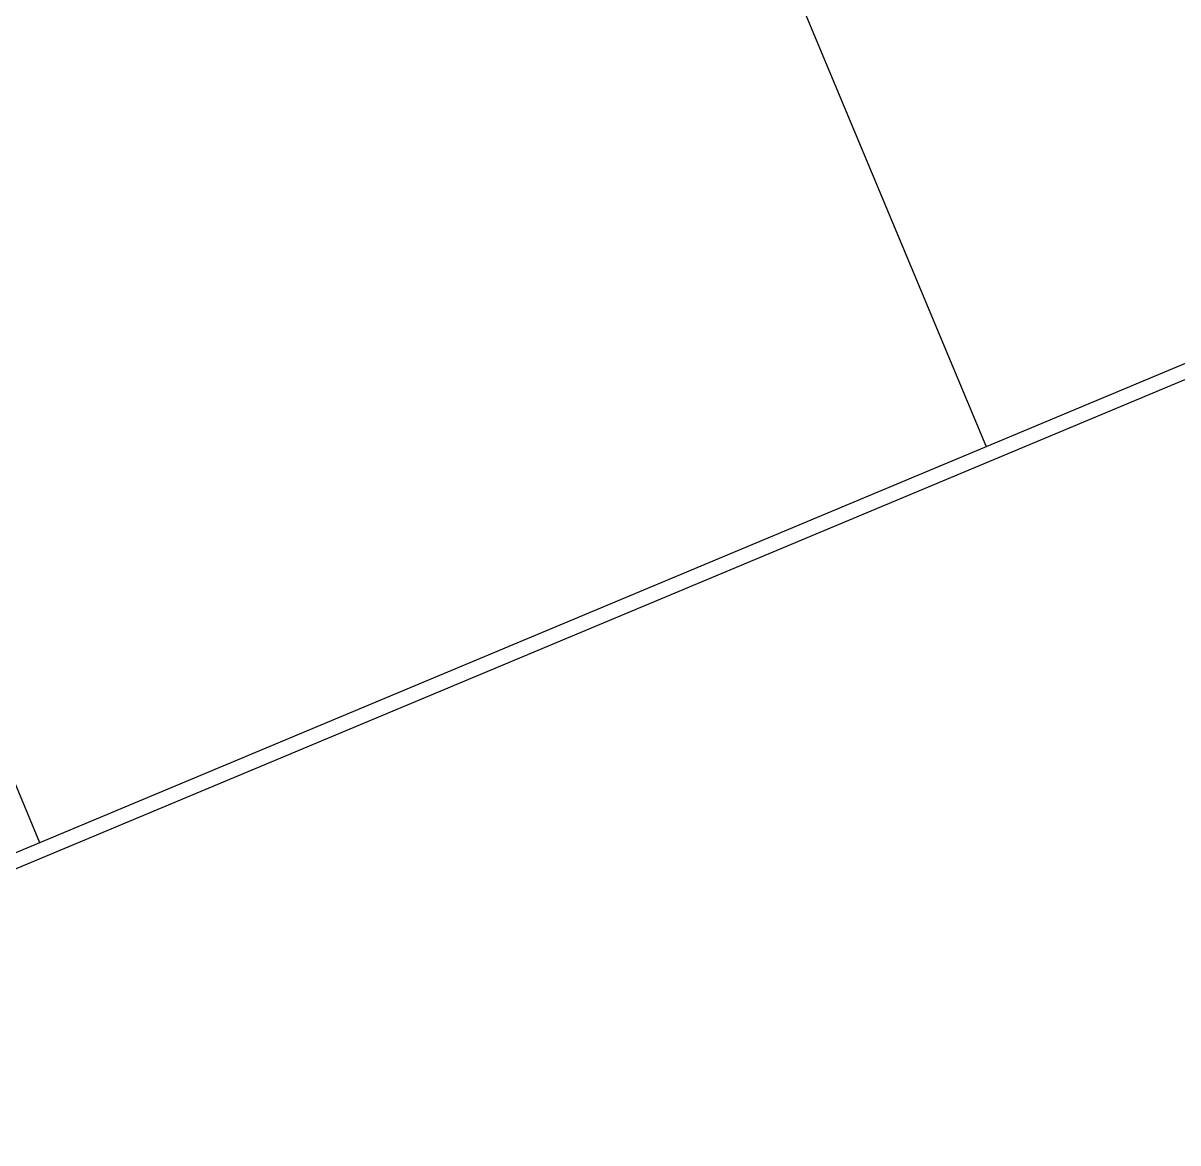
# Model space of a CAD drawing. Header units: millimetres. Extents: x 768159 to 833032, y -1374957 to -1225629.
# Drawn here: x 791058 to 792605, y -1325592 to -1324093 of the extents above; entities that cross this region are included whole.
import ezdxf
from ezdxf.xclip import XClip

# ---------------------------------------------------------------- set-up
doc = ezdxf.new("R2010")
doc.units = ezdxf.units.MM
doc.header["$LTSCALE"] = 10
doc.header["$MEASUREMENT"] = 0
doc.header["$XCLIPFRAME"] = 0
doc.layers.add('I—平顶—分格线', color=8, linetype='Continuous')
doc.layers.add('I—平顶—造型', color=122, linetype='Continuous')

# ---------------------------------------------------------------- blocks, each defined once
blk = doc.blocks.new('4560')
at = {"layer": 'I—平顶—分格线', "color": 1}
blk.add_circle((-2960, -950), 3, dxfattribs=at)
blk = doc.blocks.new('30-1')
at = {"layer": 'I—平顶—分格线'}
for centre in [(-155, -205.6), (-125, -205.6), (-230, -235.6), (-200, -235.6), (-170, -235.6), (-140, -235.6), (-110, -235.6), (-305, -265.6), (-275, -265.6), (-245, -265.6), (-215, -265.6), (-185, -265.6), (-155, -265.6), (-125, -265.6), (-95, -265.6), (-380, -295.6), (-350, -295.6), (-320, -295.6), (-290, -295.6), (-260, -295.6), (-230, -295.6), (-200, -295.6), (-170, -295.6), (-140, -295.6), (-110, -295.6), (-80, -295.6), (-455, -325.6), (-425, -325.6), (-395, -325.6), (-365, -325.6), (-335, -325.6), (-305, -325.6), (-275, -325.6), (-245, -325.6), (-215, -325.6), (-185, -325.6), (-155, -325.6), (-125, -325.6), (-95, -325.6), (-65, -325.6), (-530, -355.6), (-500, -355.6), (-470, -355.6), (-440, -355.6), (-410, -355.6), (-380, -355.6), (-350, -355.6), (-320, -355.6), (-290, -355.6), (-260, -355.6), (-230, -355.6), (-200, -355.6), (-170, -355.6), (-140, -355.6), (-110, -355.6), (-80, -355.6), (-50, -355.6), (-605, -385.6), (-575, -385.6), (-545, -385.6), (-515, -385.6), (-485, -385.6), (-455, -385.6), (-425, -385.6), (-395, -385.6), (-365, -385.6), (-335, -385.6), (-305, -385.6), (-275, -385.6), (-245, -385.6), (-215, -385.6), (-185, -385.6), (-155, -385.6), (-125, -385.6), (-95, -385.6), (-65, -385.6), (-680, -415.6), (-650, -415.6), (-620, -415.6), (-590, -415.6), (-560, -415.6), (-530, -415.6), (-500, -415.6), (-470, -415.6), (-440, -415.6), (-410, -415.6), (-380, -415.6), (-350, -415.6), (-320, -415.6), (-290, -415.6), (-260, -415.6), (-230, -415.6), (-200, -415.6), (-170, -415.6), (-140, -415.6), (-110, -415.6), (-80, -415.6), (-50, -415.6), (-755, -445.6), (-725, -445.6), (-695, -445.6), (-665, -445.6), (-635, -445.6), (-605, -445.6), (-575, -445.6), (-545, -445.6), (-515, -445.6), (-485, -445.6), (-455, -445.6), (-425, -445.6), (-395, -445.6), (-365, -445.6), (-335, -445.6), (-305, -445.6), (-275, -445.6), (-245, -445.6), (-215, -445.6), (-185, -445.6), (-155, -445.6), (-125, -445.6), (-95, -445.6), (-65, -445.6), (-35, -445.6), (-800, -475.6), (-770, -475.6), (-740, -475.6), (-710, -475.6), (-680, -475.6), (-650, -475.6), (-620, -475.6), (-590, -475.6), (-560, -475.6), (-530, -475.6), (-500, -475.6), (-470, -475.6), (-440, -475.6), (-410, -475.6), (-380, -475.6), (-350, -475.6), (-320, -475.6), (-290, -475.6), (-260, -475.6), (-230, -475.6), (-200, -475.6), (-170, -475.6), (-140, -475.6), (-110, -475.6), (-80, -475.6), (-50, -475.6), (-20, -475.6), (-875, -505.6), (-845, -505.6), (-815, -505.6), (-785, -505.6), (-755, -505.6), (-725, -505.6), (-695, -505.6), (-665, -505.6), (-635, -505.6), (-605, -505.6), (-575, -505.6), (-545, -505.6), (-515, -505.6), (-485, -505.6), (-455, -505.6), (-425, -505.6), (-395, -505.6), (-365, -505.6), (-335, -505.6), (-305, -505.6), (-275, -505.6), (-245, -505.6), (-215, -505.6), (-185, -505.6), (-155, -505.6), (-125, -505.6), (-95, -505.6), (-65, -505.6), (-35, -505.6), (-950, -535.6), (-920, -535.6), (-890, -535.6), (-860, -535.6), (-830, -535.6), (-800, -535.6), (-770, -535.6), (-740, -535.6), (-710, -535.6), (-680, -535.6), (-650, -535.6), (-620, -535.6), (-590, -535.6), (-560, -535.6), (-530, -535.6), (-500, -535.6), (-470, -535.6), (-440, -535.6), (-410, -535.6), (-380, -535.6), (-350, -535.6), (-320, -535.6), (-290, -535.6), (-260, -535.6), (-230, -535.6), (-200, -535.6), (-170, -535.6), (-140, -535.6), (-110, -535.6), (-80, -535.6), (-50, -535.6), (-20, -535.6), (-1385, -565.6), (-1025, -565.6), (-995, -565.6), (-965, -565.6), (-935, -565.6), (-905, -565.6), (-875, -565.6), (-845, -565.6), (-815, -565.6), (-785, -565.6), (-755, -565.6), (-725, -565.6), (-695, -565.6), (-665, -565.6), (-635, -565.6), (-605, -565.6), (-575, -565.6), (-545, -565.6), (-515, -565.6), (-485, -565.6), (-455, -565.6), (-425, -565.6), (-395, -565.6), (-365, -565.6), (-335, -565.6), (-305, -565.6), (-275, -565.6), (-245, -565.6), (-215, -565.6), (-185, -565.6), (-155, -565.6), (-125, -565.6), (-95, -565.6), (-65, -565.6), (-35, -565.6), (-1370, -595.6), (-1100, -595.6), (-1070, -595.6), (-1040, -595.6), (-1010, -595.6), (-980, -595.6), (-950, -595.6), (-920, -595.6), (-890, -595.6), (-860, -595.6), (-830, -595.6), (-800, -595.6), (-770, -595.6), (-740, -595.6), (-710, -595.6), (-680, -595.6), (-650, -595.6), (-620, -595.6), (-590, -595.6), (-560, -595.6), (-530, -595.6), (-500, -595.6), (-470, -595.6), (-440, -595.6), (-410, -595.6), (-380, -595.6), (-350, -595.6), (-320, -595.6), (-290, -595.6), (-260, -595.6), (-230, -595.6), (-200, -595.6), (-170, -595.6), (-140, -595.6), (-110, -595.6), (-80, -595.6), (-50, -595.6), (-20, -595.6), (-1385, -625.6), (-1355, -625.6), (-1175, -625.6), (-1145, -625.6), (-1115, -625.6), (-1085, -625.6), (-1055, -625.6), (-1025, -625.6), (-995, -625.6), (-965, -625.6), (-935, -625.6), (-905, -625.6), (-875, -625.6), (-845, -625.6), (-815, -625.6), (-785, -625.6), (-755, -625.6), (-725, -625.6), (-695, -625.6), (-665, -625.6), (-635, -625.6), (-605, -625.6), (-575, -625.6), (-545, -625.6), (-515, -625.6), (-485, -625.6), (-455, -625.6), (-425, -625.6), (-395, -625.6), (-365, -625.6), (-335, -625.6), (-305, -625.6), (-275, -625.6), (-245, -625.6), (-215, -625.6), (-185, -625.6), (-155, -625.6), (-125, -625.6), (-95, -625.6), (-65, -625.6), (-35, -625.6), (-1370, -655.6), (-1340, -655.6), (-1250, -655.6), (-1220, -655.6), (-1190, -655.6), (-1160, -655.6), (-1130, -655.6), (-1100, -655.6), (-1070, -655.6), (-1040, -655.6), (-1010, -655.6), (-980, -655.6), (-950, -655.6), (-920, -655.6), (-890, -655.6), (-860, -655.6), (-830, -655.6), (-800, -655.6), (-770, -655.6), (-740, -655.6), (-710, -655.6), (-680, -655.6), (-650, -655.6), (-620, -655.6), (-590, -655.6), (-560, -655.6), (-530, -655.6), (-500, -655.6), (-470, -655.6), (-440, -655.6), (-410, -655.6), (-380, -655.6), (-350, -655.6), (-320, -655.6), (-290, -655.6), (-260, -655.6), (-230, -655.6), (-200, -655.6), (-170, -655.6), (-140, -655.6), (-110, -655.6), (-80, -655.6), (-50, -655.6), (-20, -655.6), (-1385, -685.6), (-1355, -685.6), (-1325, -685.6), (-1295, -685.6), (-1265, -685.6), (-1235, -685.6), (-1205, -685.6), (-1175, -685.6), (-1145, -685.6), (-1115, -685.6), (-1085, -685.6), (-1055, -685.6), (-1025, -685.6), (-995, -685.6), (-965, -685.6), (-935, -685.6), (-905, -685.6), (-875, -685.6), (-845, -685.6), (-815, -685.6), (-785, -685.6), (-755, -685.6), (-725, -685.6), (-695, -685.6), (-665, -685.6), (-635, -685.6), (-605, -685.6), (-575, -685.6), (-545, -685.6), (-515, -685.6), (-485, -685.6), (-455, -685.6), (-425, -685.6), (-395, -685.6), (-365, -685.6), (-335, -685.6), (-305, -685.6), (-275, -685.6), (-245, -685.6), (-215, -685.6), (-185, -685.6), (-155, -685.6), (-125, -685.6), (-95, -685.6), (-65, -685.6), (-35, -685.6), (-1370, -715.6), (-1340, -715.6), (-1310, -715.6), (-1280, -715.6), (-1250, -715.6), (-1220, -715.6), (-1190, -715.6), (-1160, -715.6), (-1130, -715.6), (-1100, -715.6), (-1070, -715.6), (-1040, -715.6), (-1010, -715.6), (-980, -715.6), (-950, -715.6), (-920, -715.6), (-890, -715.6), (-860, -715.6), (-830, -715.6), (-800, -715.6), (-770, -715.6), (-740, -715.6), (-710, -715.6), (-680, -715.6), (-650, -715.6), (-620, -715.6), (-590, -715.6), (-560, -715.6), (-530, -715.6), (-500, -715.6), (-470, -715.6), (-440, -715.6), (-410, -715.6), (-380, -715.6), (-350, -715.6), (-320, -715.6), (-290, -715.6), (-260, -715.6), (-230, -715.6), (-200, -715.6), (-170, -715.6), (-140, -715.6), (-110, -715.6), (-80, -715.6), (-50, -715.6), (-20, -715.6), (-1385, -745.6), (-1355, -745.6), (-1325, -745.6), (-1295, -745.6), (-1265, -745.6), (-1235, -745.6), (-1205, -745.6), (-1175, -745.6), (-1145, -745.6), (-1115, -745.6), (-1085, -745.6), (-1055, -745.6), (-1025, -745.6), (-995, -745.6), (-965, -745.6), (-935, -745.6), (-905, -745.6), (-875, -745.6), (-845, -745.6), (-815, -745.6), (-785, -745.6), (-755, -745.6), (-725, -745.6), (-695, -745.6), (-665, -745.6), (-635, -745.6), (-605, -745.6), (-575, -745.6), (-545, -745.6), (-515, -745.6), (-485, -745.6), (-455, -745.6), (-425, -745.6), (-395, -745.6), (-365, -745.6), (-335, -745.6), (-305, -745.6), (-275, -745.6), (-245, -745.6), (-215, -745.6), (-185, -745.6), (-155, -745.6), (-125, -745.6), (-95, -745.6), (-65, -745.6), (-35, -745.6), (-1370, -775.6), (-1340, -775.6), (-1310, -775.6), (-1280, -775.6), (-1250, -775.6), (-1220, -775.6), (-1190, -775.6), (-1160, -775.6), (-1130, -775.6), (-1100, -775.6), (-1070, -775.6), (-1040, -775.6), (-1010, -775.6), (-980, -775.6), (-950, -775.6), (-920, -775.6), (-890, -775.6), (-860, -775.6), (-830, -775.6), (-800, -775.6), (-770, -775.6), (-740, -775.6), (-710, -775.6), (-680, -775.6), (-650, -775.6), (-620, -775.6), (-590, -775.6), (-560, -775.6), (-530, -775.6), (-500, -775.6), (-470, -775.6), (-440, -775.6), (-410, -775.6), (-380, -775.6), (-350, -775.6), (-320, -775.6), (-290, -775.6), (-260, -775.6), (-230, -775.6), (-200, -775.6), (-170, -775.6), (-140, -775.6), (-110, -775.6), (-80, -775.6), (-50, -775.6), (-20, -775.6), (-1385, -805.6), (-1355, -805.6), (-1325, -805.6), (-1295, -805.6), (-1265, -805.6), (-1235, -805.6), (-1205, -805.6), (-1175, -805.6), (-1145, -805.6), (-1115, -805.6), (-1085, -805.6), (-1055, -805.6), (-1025, -805.6), (-995, -805.6), (-965, -805.6), (-935, -805.6), (-905, -805.6), (-875, -805.6), (-845, -805.6), (-815, -805.6), (-785, -805.6), (-755, -805.6), (-725, -805.6), (-695, -805.6), (-665, -805.6), (-635, -805.6), (-605, -805.6), (-575, -805.6), (-545, -805.6), (-515, -805.6), (-485, -805.6), (-455, -805.6), (-425, -805.6), (-395, -805.6), (-365, -805.6), (-335, -805.6), (-305, -805.6), (-275, -805.6), (-245, -805.6), (-215, -805.6), (-185, -805.6), (-155, -805.6), (-125, -805.6), (-95, -805.6), (-65, -805.6), (-35, -805.6), (-1370, -835.6), (-1340, -835.6), (-1310, -835.6), (-1280, -835.6), (-1250, -835.6), (-1220, -835.6), (-1190, -835.6), (-1160, -835.6), (-1130, -835.6), (-1100, -835.6), (-1070, -835.6), (-1040, -835.6), (-1010, -835.6), (-980, -835.6), (-950, -835.6), (-920, -835.6), (-890, -835.6), (-860, -835.6), (-830, -835.6), (-800, -835.6), (-770, -835.6), (-740, -835.6), (-710, -835.6), (-680, -835.6), (-650, -835.6), (-620, -835.6), (-590, -835.6), (-560, -835.6), (-530, -835.6), (-500, -835.6), (-470, -835.6), (-440, -835.6), (-410, -835.6), (-380, -835.6), (-350, -835.6), (-320, -835.6), (-290, -835.6), (-260, -835.6), (-230, -835.6), (-200, -835.6), (-170, -835.6), (-140, -835.6), (-110, -835.6), (-80, -835.6), (-50, -835.6), (-20, -835.6), (-1385, -865.6), (-1355, -865.6), (-1325, -865.6), (-1295, -865.6), (-1265, -865.6), (-1235, -865.6), (-1205, -865.6), (-1175, -865.6), (-1145, -865.6), (-1115, -865.6), (-1085, -865.6), (-1055, -865.6), (-1025, -865.6), (-995, -865.6), (-965, -865.6), (-935, -865.6), (-905, -865.6), (-875, -865.6), (-845, -865.6), (-815, -865.6), (-785, -865.6), (-755, -865.6), (-725, -865.6), (-695, -865.6), (-665, -865.6), (-635, -865.6), (-605, -865.6), (-575, -865.6), (-545, -865.6), (-515, -865.6), (-485, -865.6), (-455, -865.6), (-425, -865.6), (-395, -865.6), (-365, -865.6), (-335, -865.6), (-305, -865.6), (-275, -865.6), (-245, -865.6), (-215, -865.6), (-185, -865.6), (-155, -865.6), (-125, -865.6), (-95, -865.6), (-65, -865.6), (-35, -865.6), (-1370, -895.6), (-1340, -895.6), (-1310, -895.6), (-1280, -895.6), (-1250, -895.6), (-1220, -895.6), (-1190, -895.6), (-1160, -895.6), (-1130, -895.6), (-1100, -895.6), (-1070, -895.6), (-1040, -895.6), (-1010, -895.6), (-980, -895.6), (-950, -895.6), (-920, -895.6), (-890, -895.6), (-860, -895.6), (-830, -895.6), (-800, -895.6), (-770, -895.6), (-740, -895.6), (-710, -895.6), (-680, -895.6), (-650, -895.6), (-620, -895.6), (-590, -895.6), (-560, -895.6), (-530, -895.6), (-500, -895.6), (-470, -895.6), (-440, -895.6), (-410, -895.6), (-380, -895.6), (-350, -895.6), (-320, -895.6), (-290, -895.6), (-260, -895.6), (-230, -895.6), (-200, -895.6), (-170, -895.6), (-140, -895.6), (-110, -895.6), (-80, -895.6), (-50, -895.6), (-20, -895.6), (-1385, -925.6), (-1355, -925.6), (-1325, -925.6), (-1295, -925.6), (-1265, -925.6), (-1235, -925.6), (-1205, -925.6), (-1175, -925.6), (-1145, -925.6), (-1115, -925.6), (-1085, -925.6), (-1055, -925.6), (-1025, -925.6), (-995, -925.6), (-965, -925.6), (-935, -925.6), (-905, -925.6), (-875, -925.6), (-845, -925.6), (-815, -925.6), (-785, -925.6), (-755, -925.6), (-725, -925.6), (-695, -925.6), (-665, -925.6), (-635, -925.6), (-605, -925.6), (-575, -925.6), (-545, -925.6), (-515, -925.6), (-485, -925.6), (-455, -925.6), (-425, -925.6), (-395, -925.6), (-365, -925.6), (-335, -925.6), (-305, -925.6), (-275, -925.6), (-245, -925.6), (-215, -925.6), (-185, -925.6), (-155, -925.6), (-125, -925.6), (-95, -925.6), (-65, -925.6), (-35, -925.6), (-1370, -955.6), (-1340, -955.6), (-1310, -955.6), (-1280, -955.6), (-1250, -955.6), (-1220, -955.6), (-1190, -955.6), (-1160, -955.6), (-1130, -955.6), (-1100, -955.6), (-1070, -955.6), (-1040, -955.6), (-1010, -955.6), (-980, -955.6), (-950, -955.6), (-920, -955.6), (-890, -955.6), (-860, -955.6), (-830, -955.6), (-800, -955.6), (-770, -955.6), (-740, -955.6), (-710, -955.6), (-680, -955.6), (-650, -955.6), (-620, -955.6), (-590, -955.6), (-560, -955.6), (-530, -955.6), (-500, -955.6), (-470, -955.6), (-440, -955.6), (-410, -955.6), (-380, -955.6), (-350, -955.6), (-320, -955.6), (-290, -955.6), (-260, -955.6), (-230, -955.6), (-200, -955.6), (-170, -955.6), (-140, -955.6), (-110, -955.6), (-80, -955.6), (-50, -955.6), (-20, -955.6), (-1385, -985.6), (-1355, -985.6), (-1325, -985.6), (-1295, -985.6), (-1265, -985.6), (-1235, -985.6), (-1205, -985.6), (-1175, -985.6), (-1145, -985.6), (-1115, -985.6), (-1085, -985.6), (-1055, -985.6), (-1025, -985.6), (-995, -985.6), (-965, -985.6), (-935, -985.6), (-905, -985.6), (-875, -985.6), (-845, -985.6), (-815, -985.6), (-785, -985.6), (-755, -985.6), (-725, -985.6), (-695, -985.6), (-665, -985.6), (-635, -985.6), (-605, -985.6), (-575, -985.6), (-545, -985.6), (-515, -985.6), (-485, -985.6), (-455, -985.6), (-425, -985.6), (-395, -985.6), (-365, -985.6), (-335, -985.6), (-305, -985.6), (-275, -985.6), (-245, -985.6), (-215, -985.6), (-185, -985.6), (-155, -985.6), (-125, -985.6), (-95, -985.6), (-65, -985.6), (-35, -985.6), (-1370, -1015.6), (-1340, -1015.6), (-1310, -1015.6), (-1280, -1015.6), (-1250, -1015.6), (-1220, -1015.6), (-1190, -1015.6), (-1160, -1015.6), (-1130, -1015.6), (-1100, -1015.6), (-1070, -1015.6), (-1040, -1015.6), (-1010, -1015.6), (-980, -1015.6), (-950, -1015.6), (-920, -1015.6), (-890, -1015.6), (-860, -1015.6), (-830, -1015.6), (-800, -1015.6), (-770, -1015.6), (-740, -1015.6), (-710, -1015.6), (-680, -1015.6), (-650, -1015.6), (-620, -1015.6), (-590, -1015.6), (-560, -1015.6), (-530, -1015.6), (-500, -1015.6), (-470, -1015.6), (-440, -1015.6), (-410, -1015.6), (-380, -1015.6), (-350, -1015.6), (-320, -1015.6), (-290, -1015.6), (-260, -1015.6), (-230, -1015.6), (-200, -1015.6), (-170, -1015.6), (-140, -1015.6), (-110, -1015.6), (-80, -1015.6), (-50, -1015.6), (-20, -1015.6), (-1385, -1045.6), (-1355, -1045.6), (-1325, -1045.6), (-1295, -1045.6), (-1265, -1045.6), (-1235, -1045.6), (-1205, -1045.6), (-1175, -1045.6), (-1145, -1045.6), (-1115, -1045.6), (-1085, -1045.6), (-1055, -1045.6), (-1025, -1045.6), (-995, -1045.6), (-965, -1045.6), (-935, -1045.6), (-905, -1045.6), (-875, -1045.6), (-845, -1045.6), (-815, -1045.6), (-785, -1045.6), (-755, -1045.6), (-725, -1045.6), (-695, -1045.6), (-665, -1045.6), (-635, -1045.6), (-605, -1045.6), (-575, -1045.6), (-545, -1045.6), (-515, -1045.6), (-485, -1045.6), (-455, -1045.6), (-425, -1045.6), (-395, -1045.6), (-365, -1045.6), (-335, -1045.6), (-305, -1045.6), (-275, -1045.6), (-245, -1045.6), (-215, -1045.6), (-185, -1045.6), (-155, -1045.6), (-125, -1045.6), (-95, -1045.6), (-65, -1045.6), (-35, -1045.6), (-1370, -1075.6), (-1340, -1075.6), (-1310, -1075.6), (-1280, -1075.6), (-1250, -1075.6), (-1220, -1075.6), (-1190, -1075.6), (-1160, -1075.6), (-1130, -1075.6), (-1100, -1075.6), (-1070, -1075.6), (-1040, -1075.6), (-1010, -1075.6), (-980, -1075.6), (-950, -1075.6), (-920, -1075.6), (-890, -1075.6), (-860, -1075.6), (-830, -1075.6), (-800, -1075.6), (-770, -1075.6), (-740, -1075.6), (-710, -1075.6), (-680, -1075.6), (-650, -1075.6), (-620, -1075.6), (-590, -1075.6), (-560, -1075.6), (-530, -1075.6), (-500, -1075.6), (-470, -1075.6), (-440, -1075.6), (-410, -1075.6), (-380, -1075.6), (-350, -1075.6), (-320, -1075.6), (-290, -1075.6), (-260, -1075.6), (-230, -1075.6), (-200, -1075.6), (-170, -1075.6), (-140, -1075.6), (-110, -1075.6), (-80, -1075.6), (-50, -1075.6), (-20, -1075.6), (-1385, -1105.6), (-1355, -1105.6), (-1325, -1105.6), (-1295, -1105.6), (-1265, -1105.6), (-1235, -1105.6), (-1205, -1105.6), (-1175, -1105.6), (-1145, -1105.6), (-1115, -1105.6), (-1085, -1105.6), (-1055, -1105.6), (-1025, -1105.6), (-995, -1105.6), (-965, -1105.6), (-935, -1105.6), (-905, -1105.6), (-875, -1105.6), (-845, -1105.6), (-815, -1105.6), (-785, -1105.6), (-755, -1105.6), (-725, -1105.6), (-695, -1105.6), (-665, -1105.6), (-635, -1105.6), (-605, -1105.6), (-575, -1105.6), (-545, -1105.6), (-515, -1105.6), (-485, -1105.6), (-455, -1105.6), (-425, -1105.6), (-395, -1105.6), (-365, -1105.6), (-335, -1105.6), (-305, -1105.6), (-275, -1105.6), (-245, -1105.6), (-215, -1105.6), (-185, -1105.6), (-155, -1105.6), (-125, -1105.6), (-95, -1105.6), (-65, -1105.6), (-35, -1105.6), (-1370, -1135.6), (-1340, -1135.6), (-1310, -1135.6), (-1280, -1135.6), (-1250, -1135.6), (-1220, -1135.6), (-1190, -1135.6), (-1160, -1135.6), (-1130, -1135.6), (-1100, -1135.6), (-1070, -1135.6), (-1040, -1135.6), (-1010, -1135.6), (-980, -1135.6), (-950, -1135.6), (-920, -1135.6), (-890, -1135.6), (-860, -1135.6), (-830, -1135.6), (-800, -1135.6), (-770, -1135.6), (-740, -1135.6), (-710, -1135.6), (-680, -1135.6), (-650, -1135.6), (-620, -1135.6), (-590, -1135.6), (-560, -1135.6), (-530, -1135.6), (-500, -1135.6), (-470, -1135.6), (-440, -1135.6), (-410, -1135.6), (-380, -1135.6), (-350, -1135.6), (-320, -1135.6), (-290, -1135.6), (-260, -1135.6), (-230, -1135.6), (-200, -1135.6), (-170, -1135.6), (-140, -1135.6), (-110, -1135.6), (-80, -1135.6), (-50, -1135.6), (-20, -1135.6), (-1385, -1165.6), (-1355, -1165.6), (-1325, -1165.6), (-1295, -1165.6), (-1265, -1165.6), (-1235, -1165.6), (-1205, -1165.6), (-1175, -1165.6), (-1145, -1165.6), (-1115, -1165.6), (-1085, -1165.6), (-1055, -1165.6), (-1025, -1165.6), (-995, -1165.6), (-965, -1165.6), (-935, -1165.6), (-905, -1165.6), (-875, -1165.6), (-845, -1165.6), (-815, -1165.6), (-785, -1165.6), (-755, -1165.6), (-725, -1165.6), (-695, -1165.6), (-665, -1165.6), (-635, -1165.6), (-605, -1165.6), (-575, -1165.6), (-545, -1165.6), (-515, -1165.6), (-485, -1165.6), (-455, -1165.6), (-425, -1165.6), (-395, -1165.6), (-365, -1165.6), (-335, -1165.6), (-305, -1165.6), (-275, -1165.6), (-245, -1165.6), (-215, -1165.6), (-185, -1165.6), (-155, -1165.6), (-125, -1165.6), (-95, -1165.6), (-65, -1165.6), (-35, -1165.6), (-1370, -1195.6), (-1340, -1195.6), (-1310, -1195.6), (-1280, -1195.6), (-1250, -1195.6), (-1220, -1195.6), (-1190, -1195.6), (-1160, -1195.6), (-1130, -1195.6), (-1100, -1195.6), (-1070, -1195.6), (-1040, -1195.6), (-1010, -1195.6), (-980, -1195.6), (-950, -1195.6), (-920, -1195.6), (-890, -1195.6), (-860, -1195.6), (-830, -1195.6), (-800, -1195.6), (-770, -1195.6), (-740, -1195.6), (-710, -1195.6), (-680, -1195.6), (-650, -1195.6), (-620, -1195.6), (-590, -1195.6), (-560, -1195.6), (-530, -1195.6), (-500, -1195.6), (-470, -1195.6), (-440, -1195.6), (-410, -1195.6), (-380, -1195.6), (-350, -1195.6), (-320, -1195.6), (-290, -1195.6), (-260, -1195.6), (-230, -1195.6), (-200, -1195.6), (-170, -1195.6), (-140, -1195.6), (-110, -1195.6), (-80, -1195.6), (-50, -1195.6), (-20, -1195.6), (-1385, -1225.6), (-1355, -1225.6), (-1325, -1225.6), (-1295, -1225.6), (-1265, -1225.6), (-1235, -1225.6), (-1205, -1225.6), (-1175, -1225.6), (-1145, -1225.6), (-1115, -1225.6), (-1085, -1225.6), (-1055, -1225.6), (-1025, -1225.6), (-995, -1225.6), (-965, -1225.6), (-935, -1225.6), (-905, -1225.6), (-875, -1225.6), (-845, -1225.6), (-815, -1225.6), (-785, -1225.6), (-755, -1225.6), (-725, -1225.6), (-695, -1225.6), (-665, -1225.6), (-635, -1225.6), (-605, -1225.6), (-575, -1225.6), (-545, -1225.6), (-515, -1225.6), (-485, -1225.6), (-455, -1225.6), (-425, -1225.6), (-395, -1225.6), (-365, -1225.6), (-335, -1225.6), (-305, -1225.6), (-275, -1225.6), (-245, -1225.6), (-215, -1225.6), (-185, -1225.6), (-155, -1225.6), (-125, -1225.6), (-95, -1225.6), (-65, -1225.6), (-35, -1225.6), (-1370, -1255.6), (-1340, -1255.6), (-1310, -1255.6), (-1280, -1255.6), (-1250, -1255.6), (-1220, -1255.6), (-1190, -1255.6), (-1160, -1255.6), (-1130, -1255.6), (-1100, -1255.6), (-1070, -1255.6), (-1040, -1255.6), (-1010, -1255.6), (-980, -1255.6), (-950, -1255.6), (-920, -1255.6), (-890, -1255.6), (-860, -1255.6), (-830, -1255.6), (-800, -1255.6), (-770, -1255.6), (-740, -1255.6), (-710, -1255.6), (-680, -1255.6), (-650, -1255.6), (-620, -1255.6), (-590, -1255.6), (-560, -1255.6), (-530, -1255.6), (-500, -1255.6), (-470, -1255.6), (-440, -1255.6), (-410, -1255.6), (-380, -1255.6), (-350, -1255.6), (-320, -1255.6), (-290, -1255.6), (-260, -1255.6), (-230, -1255.6), (-200, -1255.6), (-170, -1255.6), (-140, -1255.6), (-110, -1255.6), (-80, -1255.6), (-50, -1255.6), (-20, -1255.6), (-1385, -1285.6), (-1355, -1285.6), (-1325, -1285.6), (-1295, -1285.6), (-1265, -1285.6), (-1235, -1285.6), (-1205, -1285.6), (-1175, -1285.6), (-1145, -1285.6), (-1115, -1285.6), (-1085, -1285.6), (-1055, -1285.6), (-1025, -1285.6), (-995, -1285.6), (-965, -1285.6), (-935, -1285.6), (-905, -1285.6), (-875, -1285.6), (-845, -1285.6), (-815, -1285.6), (-785, -1285.6), (-755, -1285.6), (-725, -1285.6), (-695, -1285.6), (-665, -1285.6), (-635, -1285.6), (-605, -1285.6), (-575, -1285.6), (-545, -1285.6), (-515, -1285.6), (-485, -1285.6), (-455, -1285.6), (-425, -1285.6), (-395, -1285.6), (-365, -1285.6), (-335, -1285.6), (-305, -1285.6), (-275, -1285.6), (-245, -1285.6), (-215, -1285.6), (-185, -1285.6), (-155, -1285.6), (-125, -1285.6), (-95, -1285.6), (-65, -1285.6), (-35, -1285.6), (-1370, -1315.6), (-1340, -1315.6), (-1310, -1315.6), (-1280, -1315.6), (-1250, -1315.6), (-1220, -1315.6), (-1190, -1315.6), (-1160, -1315.6), (-1130, -1315.6), (-1100, -1315.6), (-1070, -1315.6), (-1040, -1315.6), (-1010, -1315.6), (-980, -1315.6), (-950, -1315.6), (-920, -1315.6), (-890, -1315.6), (-860, -1315.6), (-830, -1315.6), (-800, -1315.6), (-770, -1315.6), (-740, -1315.6), (-710, -1315.6), (-680, -1315.6), (-650, -1315.6), (-620, -1315.6), (-590, -1315.6), (-560, -1315.6), (-530, -1315.6), (-500, -1315.6), (-470, -1315.6), (-440, -1315.6), (-410, -1315.6), (-380, -1315.6), (-350, -1315.6), (-320, -1315.6), (-290, -1315.6), (-260, -1315.6), (-230, -1315.6), (-200, -1315.6), (-170, -1315.6), (-140, -1315.6), (-110, -1315.6), (-80, -1315.6), (-50, -1315.6), (-20, -1315.6), (-1385, -1345.6), (-1355, -1345.6), (-1325, -1345.6), (-1295, -1345.6), (-1265, -1345.6), (-1235, -1345.6), (-1205, -1345.6), (-1175, -1345.6), (-1145, -1345.6), (-1115, -1345.6), (-1085, -1345.6), (-1055, -1345.6), (-1025, -1345.6), (-995, -1345.6), (-965, -1345.6), (-935, -1345.6), (-905, -1345.6), (-875, -1345.6), (-845, -1345.6), (-815, -1345.6), (-785, -1345.6), (-755, -1345.6), (-725, -1345.6), (-695, -1345.6), (-665, -1345.6), (-635, -1345.6), (-605, -1345.6), (-575, -1345.6), (-545, -1345.6), (-515, -1345.6), (-485, -1345.6), (-455, -1345.6), (-425, -1345.6), (-395, -1345.6), (-365, -1345.6), (-335, -1345.6), (-305, -1345.6), (-275, -1345.6), (-245, -1345.6), (-215, -1345.6), (-185, -1345.6), (-155, -1345.6), (-125, -1345.6), (-95, -1345.6), (-65, -1345.6), (-35, -1345.6), (-1370, -1375.6), (-1340, -1375.6), (-1310, -1375.6), (-1280, -1375.6), (-1250, -1375.6), (-1220, -1375.6), (-1190, -1375.6), (-1160, -1375.6), (-1130, -1375.6), (-1100, -1375.6), (-1070, -1375.6), (-1040, -1375.6), (-1010, -1375.6), (-980, -1375.6), (-950, -1375.6), (-920, -1375.6), (-890, -1375.6), (-860, -1375.6), (-830, -1375.6), (-800, -1375.6), (-770, -1375.6), (-740, -1375.6), (-710, -1375.6), (-680, -1375.6), (-650, -1375.6), (-620, -1375.6), (-590, -1375.6), (-560, -1375.6), (-530, -1375.6), (-500, -1375.6), (-470, -1375.6), (-440, -1375.6), (-410, -1375.6), (-380, -1375.6), (-350, -1375.6), (-320, -1375.6), (-290, -1375.6), (-260, -1375.6), (-230, -1375.6), (-200, -1375.6), (-170, -1375.6), (-140, -1375.6), (-110, -1375.6), (-80, -1375.6), (-50, -1375.6), (-20, -1375.6), (-1385, -1405.6), (-1355, -1405.6), (-1325, -1405.6), (-1295, -1405.6), (-1265, -1405.6), (-1235, -1405.6), (-1205, -1405.6), (-1175, -1405.6), (-1145, -1405.6), (-1115, -1405.6), (-1085, -1405.6), (-1055, -1405.6), (-1025, -1405.6), (-995, -1405.6), (-965, -1405.6), (-935, -1405.6), (-905, -1405.6), (-875, -1405.6), (-845, -1405.6), (-815, -1405.6), (-785, -1405.6), (-755, -1405.6), (-725, -1405.6), (-695, -1405.6), (-665, -1405.6), (-635, -1405.6), (-605, -1405.6), (-575, -1405.6), (-545, -1405.6), (-515, -1405.6), (-485, -1405.6), (-455, -1405.6), (-425, -1405.6), (-395, -1405.6), (-365, -1405.6), (-335, -1405.6), (-305, -1405.6), (-275, -1405.6), (-245, -1405.6), (-215, -1405.6), (-185, -1405.6), (-155, -1405.6), (-125, -1405.6), (-95, -1405.6), (-65, -1405.6), (-35, -1405.6), (-1370, -1435.6), (-1340, -1435.6), (-1310, -1435.6), (-1280, -1435.6), (-1250, -1435.6), (-1220, -1435.6), (-1190, -1435.6), (-1160, -1435.6), (-1130, -1435.6), (-1100, -1435.6), (-1070, -1435.6), (-1040, -1435.6), (-1010, -1435.6), (-980, -1435.6), (-950, -1435.6), (-920, -1435.6), (-890, -1435.6), (-860, -1435.6), (-830, -1435.6), (-800, -1435.6), (-770, -1435.6), (-740, -1435.6), (-710, -1435.6), (-680, -1435.6), (-650, -1435.6), (-620, -1435.6), (-590, -1435.6), (-560, -1435.6), (-530, -1435.6), (-500, -1435.6), (-470, -1435.6), (-440, -1435.6), (-410, -1435.6), (-380, -1435.6), (-350, -1435.6), (-320, -1435.6), (-290, -1435.6), (-260, -1435.6), (-230, -1435.6), (-200, -1435.6), (-170, -1435.6), (-140, -1435.6), (-110, -1435.6), (-80, -1435.6), (-50, -1435.6), (-20, -1435.6), (-1385, -1465.6), (-1355, -1465.6), (-1325, -1465.6), (-1295, -1465.6), (-1265, -1465.6), (-1235, -1465.6), (-1205, -1465.6), (-1175, -1465.6), (-1145, -1465.6), (-1115, -1465.6), (-1085, -1465.6), (-1055, -1465.6), (-1025, -1465.6), (-995, -1465.6), (-965, -1465.6), (-935, -1465.6), (-905, -1465.6), (-875, -1465.6), (-845, -1465.6), (-815, -1465.6), (-785, -1465.6), (-755, -1465.6), (-725, -1465.6), (-695, -1465.6), (-665, -1465.6), (-635, -1465.6), (-605, -1465.6), (-575, -1465.6), (-545, -1465.6), (-515, -1465.6), (-485, -1465.6), (-455, -1465.6), (-425, -1465.6), (-395, -1465.6), (-365, -1465.6), (-335, -1465.6), (-305, -1465.6), (-275, -1465.6), (-245, -1465.6), (-215, -1465.6), (-185, -1465.6), (-155, -1465.6), (-125, -1465.6), (-95, -1465.6), (-65, -1465.6), (-35, -1465.6), (-1370, -1495.6), (-1340, -1495.6), (-1310, -1495.6), (-1280, -1495.6), (-1250, -1495.6), (-1220, -1495.6), (-1190, -1495.6), (-1160, -1495.6), (-1130, -1495.6), (-1100, -1495.6), (-1070, -1495.6), (-1040, -1495.6), (-1010, -1495.6), (-980, -1495.6), (-950, -1495.6), (-920, -1495.6), (-890, -1495.6), (-860, -1495.6), (-830, -1495.6), (-800, -1495.6), (-770, -1495.6), (-740, -1495.6), (-710, -1495.6), (-680, -1495.6), (-650, -1495.6), (-620, -1495.6), (-590, -1495.6), (-560, -1495.6), (-530, -1495.6), (-500, -1495.6), (-470, -1495.6), (-440, -1495.6), (-410, -1495.6), (-380, -1495.6), (-350, -1495.6), (-320, -1495.6), (-290, -1495.6), (-260, -1495.6), (-230, -1495.6), (-200, -1495.6), (-170, -1495.6), (-140, -1495.6), (-110, -1495.6), (-80, -1495.6), (-50, -1495.6), (-20, -1495.6), (-1385, -1525.6), (-1355, -1525.6), (-1325, -1525.6), (-1295, -1525.6), (-1265, -1525.6), (-1235, -1525.6), (-1205, -1525.6), (-1175, -1525.6), (-1145, -1525.6), (-1115, -1525.6), (-1085, -1525.6), (-1055, -1525.6), (-1025, -1525.6), (-995, -1525.6), (-965, -1525.6), (-935, -1525.6), (-905, -1525.6), (-875, -1525.6), (-845, -1525.6), (-815, -1525.6), (-785, -1525.6), (-755, -1525.6), (-725, -1525.6), (-695, -1525.6), (-665, -1525.6), (-635, -1525.6), (-605, -1525.6), (-575, -1525.6), (-545, -1525.6), (-515, -1525.6), (-485, -1525.6), (-455, -1525.6), (-425, -1525.6), (-395, -1525.6), (-365, -1525.6), (-335, -1525.6), (-305, -1525.6), (-275, -1525.6), (-245, -1525.6), (-215, -1525.6), (-185, -1525.6), (-155, -1525.6), (-125, -1525.6), (-95, -1525.6), (-65, -1525.6), (-35, -1525.6), (-1370, -1555.6), (-1340, -1555.6), (-1310, -1555.6), (-1280, -1555.6), (-1250, -1555.6), (-1220, -1555.6), (-1190, -1555.6), (-1160, -1555.6), (-1130, -1555.6), (-1100, -1555.6), (-1070, -1555.6), (-1040, -1555.6), (-1010, -1555.6), (-980, -1555.6), (-950, -1555.6), (-920, -1555.6), (-890, -1555.6), (-860, -1555.6), (-830, -1555.6), (-800, -1555.6), (-770, -1555.6), (-740, -1555.6), (-710, -1555.6), (-680, -1555.6), (-650, -1555.6), (-620, -1555.6), (-590, -1555.6), (-560, -1555.6), (-530, -1555.6), (-500, -1555.6), (-470, -1555.6), (-440, -1555.6), (-410, -1555.6), (-380, -1555.6), (-350, -1555.6), (-320, -1555.6), (-290, -1555.6), (-260, -1555.6), (-230, -1555.6), (-200, -1555.6), (-170, -1555.6), (-140, -1555.6), (-110, -1555.6), (-80, -1555.6), (-50, -1555.6), (-20, -1555.6), (-1385, -1585.6), (-1355, -1585.6), (-1325, -1585.6), (-1295, -1585.6), (-1265, -1585.6), (-1235, -1585.6), (-1205, -1585.6), (-1175, -1585.6), (-1145, -1585.6), (-1115, -1585.6), (-1085, -1585.6), (-1055, -1585.6), (-1025, -1585.6), (-995, -1585.6), (-965, -1585.6), (-935, -1585.6), (-905, -1585.6), (-875, -1585.6), (-845, -1585.6), (-815, -1585.6), (-785, -1585.6), (-755, -1585.6), (-725, -1585.6), (-695, -1585.6), (-665, -1585.6), (-635, -1585.6), (-605, -1585.6), (-575, -1585.6), (-545, -1585.6), (-515, -1585.6), (-485, -1585.6), (-455, -1585.6), (-425, -1585.6), (-395, -1585.6), (-365, -1585.6), (-335, -1585.6), (-305, -1585.6), (-275, -1585.6), (-245, -1585.6), (-215, -1585.6), (-185, -1585.6), (-155, -1585.6), (-125, -1585.6), (-95, -1585.6), (-65, -1585.6), (-35, -1585.6), (-1370, -1615.6), (-1340, -1615.6), (-1310, -1615.6), (-1280, -1615.6), (-1250, -1615.6), (-1220, -1615.6), (-1190, -1615.6), (-1160, -1615.6), (-1130, -1615.6), (-1100, -1615.6), (-1070, -1615.6), (-1040, -1615.6), (-1010, -1615.6), (-980, -1615.6), (-950, -1615.6), (-920, -1615.6), (-890, -1615.6), (-860, -1615.6), (-830, -1615.6), (-800, -1615.6), (-770, -1615.6), (-740, -1615.6), (-710, -1615.6), (-680, -1615.6), (-650, -1615.6), (-620, -1615.6), (-590, -1615.6), (-560, -1615.6), (-530, -1615.6), (-500, -1615.6), (-470, -1615.6), (-440, -1615.6), (-410, -1615.6), (-380, -1615.6), (-350, -1615.6), (-320, -1615.6), (-290, -1615.6), (-260, -1615.6), (-230, -1615.6), (-200, -1615.6), (-170, -1615.6), (-140, -1615.6), (-110, -1615.6), (-80, -1615.6), (-50, -1615.6), (-20, -1615.6), (-1385, -1645.6), (-1355, -1645.6), (-1325, -1645.6), (-1295, -1645.6), (-1265, -1645.6), (-1235, -1645.6), (-1205, -1645.6), (-1175, -1645.6), (-1145, -1645.6), (-1115, -1645.6), (-1085, -1645.6), (-1055, -1645.6), (-1025, -1645.6), (-995, -1645.6), (-965, -1645.6), (-935, -1645.6), (-905, -1645.6), (-875, -1645.6), (-845, -1645.6), (-815, -1645.6), (-785, -1645.6), (-755, -1645.6), (-725, -1645.6), (-695, -1645.6), (-665, -1645.6), (-635, -1645.6), (-605, -1645.6), (-575, -1645.6), (-545, -1645.6), (-515, -1645.6), (-485, -1645.6), (-455, -1645.6), (-425, -1645.6), (-395, -1645.6), (-365, -1645.6), (-335, -1645.6), (-305, -1645.6), (-275, -1645.6), (-245, -1645.6), (-215, -1645.6), (-185, -1645.6), (-155, -1645.6), (-125, -1645.6), (-95, -1645.6), (-65, -1645.6), (-35, -1645.6), (-1370, -1675.6), (-1340, -1675.6), (-1310, -1675.6), (-1280, -1675.6), (-1250, -1675.6), (-1220, -1675.6), (-1160, -1675.6), (-1130, -1675.6), (-1100, -1675.6), (-1070, -1675.6), (-1040, -1675.6), (-1010, -1675.6), (-980, -1675.6), (-950, -1675.6), (-920, -1675.6), (-890, -1675.6), (-860, -1675.6), (-830, -1675.6), (-800, -1675.6), (-770, -1675.6), (-740, -1675.6), (-710, -1675.6), (-680, -1675.6), (-650, -1675.6), (-620, -1675.6), (-590, -1675.6), (-560, -1675.6), (-530, -1675.6), (-500, -1675.6), (-470, -1675.6), (-440, -1675.6), (-410, -1675.6), (-380, -1675.6), (-350, -1675.6), (-320, -1675.6), (-290, -1675.6), (-260, -1675.6), (-230, -1675.6), (-200, -1675.6), (-170, -1675.6), (-140, -1675.6), (-110, -1675.6), (-80, -1675.6), (-50, -1675.6), (-20, -1675.6), (-1385, -1705.6), (-1355, -1705.6), (-1325, -1705.6), (-1295, -1705.6), (-1145, -1705.6), (-1115, -1705.6), (-1085, -1705.6), (-1055, -1705.6), (-1025, -1705.6), (-995, -1705.6), (-965, -1705.6), (-935, -1705.6), (-905, -1705.6), (-875, -1705.6), (-845, -1705.6), (-815, -1705.6), (-785, -1705.6), (-755, -1705.6), (-725, -1705.6), (-695, -1705.6), (-665, -1705.6), (-635, -1705.6), (-605, -1705.6), (-575, -1705.6), (-545, -1705.6), (-515, -1705.6), (-485, -1705.6), (-455, -1705.6), (-425, -1705.6), (-395, -1705.6), (-365, -1705.6), (-335, -1705.6), (-305, -1705.6), (-275, -1705.6), (-245, -1705.6), (-215, -1705.6), (-185, -1705.6), (-155, -1705.6), (-125, -1705.6), (-95, -1705.6), (-65, -1705.6), (-35, -1705.6), (-1370, -1735.6), (-1130, -1735.6), (-1100, -1735.6), (-1070, -1735.6), (-1040, -1735.6), (-1010, -1735.6), (-980, -1735.6), (-950, -1735.6), (-920, -1735.6), (-890, -1735.6), (-860, -1735.6), (-830, -1735.6), (-800, -1735.6), (-770, -1735.6), (-740, -1735.6), (-710, -1735.6), (-680, -1735.6), (-650, -1735.6), (-620, -1735.6), (-590, -1735.6), (-560, -1735.6), (-530, -1735.6), (-500, -1735.6), (-470, -1735.6), (-440, -1735.6), (-410, -1735.6), (-380, -1735.6), (-350, -1735.6), (-320, -1735.6), (-290, -1735.6), (-260, -1735.6), (-230, -1735.6), (-200, -1735.6), (-170, -1735.6), (-140, -1735.6), (-110, -1735.6), (-80, -1735.6), (-50, -1735.6), (-20, -1735.6), (-1115, -1765.6), (-1085, -1765.6), (-1055, -1765.6), (-1025, -1765.6), (-995, -1765.6), (-965, -1765.6), (-935, -1765.6), (-905, -1765.6), (-875, -1765.6), (-845, -1765.6), (-815, -1765.6), (-785, -1765.6), (-755, -1765.6), (-725, -1765.6), (-695, -1765.6), (-665, -1765.6), (-635, -1765.6), (-605, -1765.6), (-575, -1765.6), (-545, -1765.6), (-515, -1765.6), (-485, -1765.6), (-455, -1765.6), (-425, -1765.6), (-395, -1765.6), (-365, -1765.6), (-335, -1765.6), (-305, -1765.6), (-275, -1765.6), (-245, -1765.6), (-215, -1765.6), (-185, -1765.6), (-155, -1765.6), (-125, -1765.6), (-95, -1765.6), (-65, -1765.6), (-35, -1765.6), (-1100, -1795.6), (-1070, -1795.6), (-1040, -1795.6), (-1010, -1795.6), (-980, -1795.6), (-950, -1795.6), (-920, -1795.6), (-890, -1795.6), (-860, -1795.6), (-830, -1795.6), (-800, -1795.6), (-770, -1795.6), (-740, -1795.6), (-710, -1795.6), (-680, -1795.6), (-650, -1795.6), (-620, -1795.6), (-590, -1795.6), (-560, -1795.6), (-530, -1795.6), (-500, -1795.6), (-470, -1795.6), (-440, -1795.6), (-410, -1795.6), (-380, -1795.6), (-350, -1795.6), (-320, -1795.6), (-290, -1795.6), (-260, -1795.6), (-230, -1795.6), (-200, -1795.6), (-170, -1795.6), (-140, -1795.6), (-110, -1795.6), (-1115, -1825.6), (-1085, -1825.6), (-1055, -1825.6), (-1025, -1825.6), (-995, -1825.6), (-965, -1825.6), (-935, -1825.6), (-905, -1825.6), (-875, -1825.6), (-845, -1825.6), (-815, -1825.6), (-785, -1825.6), (-755, -1825.6), (-725, -1825.6), (-695, -1825.6), (-665, -1825.6), (-635, -1825.6), (-605, -1825.6), (-575, -1825.6), (-545, -1825.6), (-515, -1825.6), (-485, -1825.6), (-455, -1825.6), (-425, -1825.6), (-395, -1825.6), (-365, -1825.6), (-335, -1825.6), (-305, -1825.6), (-275, -1825.6), (-245, -1825.6), (-215, -1825.6), (-185, -1825.6), (-1100, -1855.6), (-1070, -1855.6), (-1040, -1855.6), (-1010, -1855.6), (-980, -1855.6), (-950, -1855.6), (-920, -1855.6), (-890, -1855.6), (-860, -1855.6), (-830, -1855.6), (-800, -1855.6), (-770, -1855.6), (-740, -1855.6), (-710, -1855.6), (-680, -1855.6), (-650, -1855.6), (-620, -1855.6), (-590, -1855.6), (-560, -1855.6), (-530, -1855.6), (-500, -1855.6), (-470, -1855.6), (-440, -1855.6), (-410, -1855.6), (-380, -1855.6), (-350, -1855.6), (-320, -1855.6), (-290, -1855.6), (-260, -1855.6), (-230, -1855.6), (-1085, -1885.6), (-1055, -1885.6), (-1025, -1885.6), (-995, -1885.6), (-965, -1885.6), (-935, -1885.6), (-905, -1885.6), (-875, -1885.6), (-845, -1885.6), (-815, -1885.6), (-785, -1885.6), (-755, -1885.6), (-725, -1885.6), (-695, -1885.6), (-665, -1885.6), (-635, -1885.6), (-605, -1885.6), (-575, -1885.6), (-545, -1885.6), (-515, -1885.6), (-485, -1885.6), (-455, -1885.6), (-425, -1885.6), (-395, -1885.6), (-365, -1885.6), (-335, -1885.6), (-305, -1885.6), (-1070, -1915.6), (-1040, -1915.6), (-1010, -1915.6), (-980, -1915.6), (-950, -1915.6), (-920, -1915.6), (-890, -1915.6), (-860, -1915.6), (-830, -1915.6), (-800, -1915.6), (-770, -1915.6), (-740, -1915.6), (-710, -1915.6), (-680, -1915.6), (-650, -1915.6), (-620, -1915.6), (-590, -1915.6), (-560, -1915.6), (-530, -1915.6), (-500, -1915.6), (-470, -1915.6), (-440, -1915.6), (-410, -1915.6), (-380, -1915.6), (-1055, -1945.6), (-1025, -1945.6), (-995, -1945.6), (-965, -1945.6), (-935, -1945.6), (-905, -1945.6), (-875, -1945.6), (-845, -1945.6), (-815, -1945.6), (-785, -1945.6), (-755, -1945.6), (-725, -1945.6), (-695, -1945.6), (-665, -1945.6), (-635, -1945.6), (-605, -1945.6), (-575, -1945.6), (-545, -1945.6), (-515, -1945.6), (-485, -1945.6), (-455, -1945.6), (-1040, -1975.6), (-1010, -1975.6), (-980, -1975.6), (-950, -1975.6), (-920, -1975.6), (-890, -1975.6), (-860, -1975.6), (-830, -1975.6), (-800, -1975.6), (-770, -1975.6), (-740, -1975.6), (-710, -1975.6), (-680, -1975.6), (-650, -1975.6), (-620, -1975.6), (-590, -1975.6), (-560, -1975.6), (-530, -1975.6), (-1025, -2005.6), (-995, -2005.6), (-965, -2005.6), (-935, -2005.6), (-905, -2005.6), (-875, -2005.6), (-845, -2005.6), (-815, -2005.6), (-785, -2005.6), (-755, -2005.6), (-725, -2005.6), (-695, -2005.6), (-665, -2005.6), (-635, -2005.6), (-605, -2005.6), (-1010, -2035.6), (-980, -2035.6), (-950, -2035.6), (-920, -2035.6), (-890, -2035.6), (-860, -2035.6), (-830, -2035.6), (-800, -2035.6), (-770, -2035.6), (-740, -2035.6), (-710, -2035.6), (-680, -2035.6), (-995, -2065.6), (-965, -2065.6), (-935, -2065.6), (-905, -2065.6), (-875, -2065.6), (-845, -2065.6), (-815, -2065.6), (-785, -2065.6), (-755, -2065.6), (-980, -2095.6), (-950, -2095.6), (-920, -2095.6), (-890, -2095.6), (-860, -2095.6), (-830, -2095.6)]:
    blk.add_circle(centre, 3, dxfattribs=at)

msp = doc.modelspace()

# ---------------------------------------------------------------- linework, layer by layer
at = {"layer": 'I—平顶—分格线', "extrusion": (0.000109945, 4.5974e-05, 1), "elevation": 26.2}
msp.add_lwpolyline([(792348.5, -1324659.4), (788577.2, -1315641.2)], dxfattribs=at)
at = {"layer": 'I—平顶—造型', "extrusion": (0.000109945, 4.5974e-05, 1)}
msp.add_line((787311.4, -1316178.4, 52.3), (791080, -1325189.9, -52.1), dxfattribs=at)
at = {"layer": 'I—平顶—造型', "extrusion": (0.000109945, 4.5974e-05, 1), "elevation": 26.2}
for points in [[(789834.2, -1325710.9), (794867.1, -1323606.1)], [(789841.9, -1325729.3), (794874.8, -1323624.6)]]:
    msp.add_lwpolyline(points, dxfattribs=at)

# ---------------------------------------------------------------- block references
at = {"layer": 'I—平顶—分格线', "extrusion": (-0.000109945, -4.5974e-05, -1)}
ref = msp.add_blockref('4560', (-790815.8, -1320994.5, -26.2), dxfattribs=dict(at, zscale=-0.9999999999999996, rotation=67.30579002689106))
XClip(ref).set_block_clipping_path([(753650.0443436573, -561218.5632985032), (753347.2191341089, -558225.5933998154), (754715.2416007863, -558087.178478553), (755018.0668103348, -561080.1483772408)])
ref = msp.add_blockref('30-1', (-794081.1, -1325173.9, -26.2), dxfattribs=dict(at, zscale=-0.9999999999999996, rotation=157.3057900268911))
XClip(ref).set_block_clipping_path([(-559518.1611189798, -759803.9934840393), (-558559.3125290065, -759706.9783001209), (-558420.8978856797, -761074.9980198236), (-559379.746475653, -761172.0132037422)])
ref = msp.add_blockref('30-1', (-792789.5, -1325714, -26.2), dxfattribs=dict(at, zscale=-0.9999999999999996, rotation=157.3057900268911))
XClip(ref).set_block_clipping_path([(-558254.1997784941, -758435.7394012052), (-557297.7246603394, -758338.9643624017), (-557159.3097280831, -759706.9869377378), (-558115.7848462377, -759803.7619765413)])

doc.saveas('drawing.dxf')
